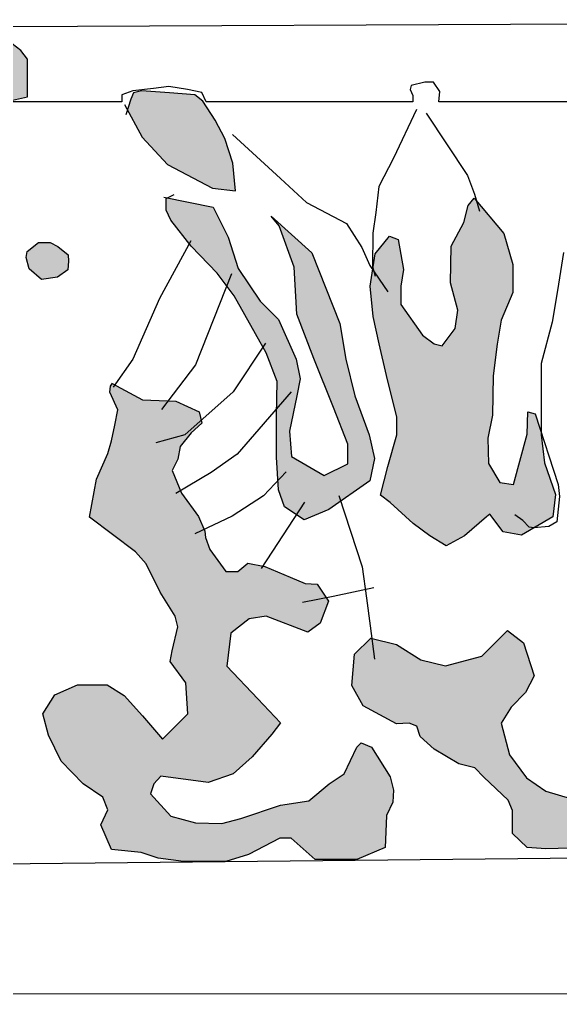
# Model space of a CAD drawing. Header units: millimetres. Extents: x 245 to 515, y 87 to 339.
# Drawn here: x 435.102 to 435.827, y 243.659 to 244.966 of the extents above; entities that cross this region are included whole.
import ezdxf

# ---------------------------------------------------------------- set-up
doc = ezdxf.new("R2010")
doc.units = ezdxf.units.MM
doc.layers.add('çziigi', color=10, linetype='Continuous')

msp = doc.modelspace()

# ---------------------------------------------------------------- hatches: boundary and pattern name
at = {"layer": 'çziigi'}
h = msp.add_hatch(color=256, dxfattribs=at)
h.dxf.hatch_style = 1
h.paths.add_polyline_path([(434.9994, 244.6925), (434.9983, 244.7), (434.9959, 244.7068), (434.9839, 244.7186), (434.9733, 244.7337), (434.9597, 244.7481), (434.9476, 244.7662), (434.9497, 244.7696), (434.9534, 244.7726), (434.963, 244.7746), (434.9747, 244.7744), (434.98, 244.7731), (434.9857, 244.7694), (434.9919, 244.7641), (434.9964, 244.7584), (434.9989, 244.75), (435.0017, 244.742), (435.007, 244.7337), (435.0194, 244.7249), (435.0394, 244.718), (435.0498, 244.7118), (435.057, 244.7056), (435.0639, 244.6964), (435.0703, 244.6871), (435.0749, 244.677), (435.0756, 244.6696), (435.0711, 244.657), (435.0613, 244.6502), (435.0536, 244.6474), (435.0413, 244.6476), (435.0257, 244.6496), (435.0158, 244.6544), (435.0062, 244.667), (435.0013, 244.6753)])
h.paths.add_polyline_path([(435.1107, 244.6467), (435.1122, 244.6546), (435.1274, 244.6668), (435.1429, 244.6668), (435.1535, 244.6616), (435.1672, 244.6504), (435.1675, 244.6416), (435.1666, 244.6303), (435.1529, 244.6203), (435.1314, 244.6173), (435.1149, 244.6315)])
h.paths.add_polyline_path([(435.2467, 244.8447), (435.2511, 244.8591), (435.2547, 244.8673), (435.2657, 244.87), (435.3031, 244.8673), (435.3369, 244.8646), (435.3479, 244.8564), (435.3643, 244.8308), (435.3771, 244.8062), (435.388, 244.7733), (435.3917, 244.7359), (435.3607, 244.7396), (435.3004, 244.7715), (435.2666, 244.808)])
h.paths.add_polyline_path([(435.0272, 244.9121), (435.0395, 244.9364), (435.0638, 244.9461), (435.0861, 244.9374), (435.1037, 244.9242), (435.1128, 244.9125), (435.1128, 244.8955), (435.1128, 244.875), (435.1128, 244.8619), (435.0923, 244.8577), (435.0519, 244.8577), (435.0427, 244.8779)])
h = msp.add_hatch(color=256, dxfattribs=at)
h.dxf.hatch_style = 1
h.paths.add_polyline_path([(435.305, 244.6966), (435.2986, 244.7103), (435.2986, 244.7258), (435.3002, 244.7266), (435.3616, 244.714), (435.3817, 244.6738), (435.3953, 244.6319), (435.4246, 244.5881), (435.4492, 244.5634), (435.473, 244.5105), (435.4784, 244.4841), (435.4739, 244.4613), (435.4638, 244.4138), (435.4666, 244.3801), (435.5104, 244.3545), (435.5424, 244.37), (435.5424, 244.3965), (435.5232, 244.4457), (435.4967, 244.5114), (435.4739, 244.5707), (435.4702, 244.6337), (435.4501, 244.6893), (435.4392, 244.7021), (435.494, 244.6529), (435.5314, 244.558), (435.5396, 244.5105), (435.5515, 244.4613), (435.5707, 244.4092), (435.578, 244.3773), (435.5716, 244.3472), (435.5168, 244.3089), (435.4839, 244.2952), (435.4574, 244.3125), (435.4492, 244.3353), (435.4465, 244.3791), (435.4465, 244.4348), (435.4474, 244.4804), (435.4328, 244.5187), (435.4182, 244.5443), (435.3899, 244.5954), (435.367, 244.6255), (435.3323, 244.662)])
h = msp.add_hatch(color=256, dxfattribs=at)
h.dxf.hatch_style = 1
h.paths.add_polyline_path([(435.5939, 244.4887), (435.5843, 244.5309), (435.5764, 244.5678), (435.572, 244.6084), (435.579, 244.6515), (435.5983, 244.6752), (435.6098, 244.6708), (435.6168, 244.6304), (435.6133, 244.6084), (435.6133, 244.5838), (435.6423, 244.5426), (435.6581, 244.5311), (435.6687, 244.5285), (435.6862, 244.5513), (435.6898, 244.5759), (435.6801, 244.6128), (435.681, 244.662), (435.6977, 244.6936), (435.7038, 244.7165), (435.7117, 244.7261), (435.7513, 244.6787), (435.7636, 244.6374), (435.7636, 244.5997), (435.7478, 244.5628), (435.7425, 244.5303), (435.7372, 244.4881), (435.7363, 244.4354), (435.7302, 244.4047), (435.7311, 244.3704), (435.746, 244.3449), (435.7645, 244.3423), (435.7829, 244.4099), (435.7838, 244.4398), (435.7935, 244.4372), (435.8014, 244.4127), (435.8014, 244.4091), (435.8058, 244.3713), (435.8207, 244.3289), (435.8172, 244.299), (435.775, 244.2744), (435.7504, 244.2788), (435.7328, 244.3025), (435.7284, 244.299), (435.6986, 244.2735), (435.6739, 244.2604), (435.652, 244.2735), (435.63, 244.2902), (435.5992, 244.3183), (435.586, 244.328), (435.5957, 244.3667), (435.608, 244.4088), (435.608, 244.4325)])
h = msp.add_hatch(color=256, dxfattribs=at)
h.dxf.hatch_style = 1
h.paths.add_polyline_path([(435.2053, 244.3498), (435.2204, 244.384), (435.2252, 244.401), (435.2299, 244.4219), (435.2337, 244.4427), (435.223, 244.4662), (435.2241, 244.4742), (435.2263, 244.4777), (435.2669, 244.456), (435.3115, 244.4541), (435.3428, 244.4399), (435.3466, 244.4248), (435.3323, 244.4115), (435.3172, 244.3935), (435.3143, 244.3764), (435.3067, 244.3613), (435.3191, 244.3309), (435.3418, 244.2997), (435.3504, 244.2798), (435.3513, 244.2712), (435.3569, 244.2556), (435.2809, 244.2175), (435.2717, 244.236), (435.2574, 244.2521), (435.1958, 244.2985)])
h.paths.add_polyline_path([(435.2906, 244.1981), (435.2809, 244.2175), (435.3569, 244.2556), (435.357, 244.2551), (435.3788, 244.2258), (435.3949, 244.2258), (435.4082, 244.2371), (435.431, 244.2324), (435.4651, 244.2182), (435.485, 244.2096), (435.5012, 244.2087), (435.5163, 244.186), (435.505, 244.1566), (435.4888, 244.1443), (435.4329, 244.1661), (435.4101, 244.1623), (435.3855, 244.1433), (435.3798, 244.0988), (435.4215, 244.0552), (435.4519, 244.0228), (435.4405, 244.0076), (435.4139, 243.9773), (435.3883, 243.9545), (435.3551, 243.9431), (435.2916, 243.9517), (435.2821, 243.9413), (435.2774, 243.928), (435.3049, 243.8977), (435.3381, 243.8891), (435.3731, 243.8882), (435.3988, 243.8948), (435.4519, 243.9128), (435.4898, 243.9185), (435.5173, 243.9413), (435.5372, 243.9545), (435.5543, 243.9905), (435.56, 243.9962), (435.5742, 243.9905), (435.5989, 243.9507), (435.6036, 243.9327), (435.6027, 243.9166), (435.5941, 243.8986), (435.5932, 243.8768), (435.5922, 243.856), (435.5543, 243.8399), (435.5268, 243.8399), (435.4983, 243.8399), (435.4661, 243.8683), (435.4509, 243.8683), (435.4092, 243.8465), (435.3788, 243.837), (435.3494, 243.837), (435.3219, 243.837), (435.2878, 243.8417), (435.265, 243.8493), (435.2252, 243.8531), (435.211, 243.8863), (435.2204, 243.9062), (435.2138, 243.9232), (435.1873, 243.9413), (435.1579, 243.9716), (435.1408, 244.0066), (435.1332, 244.0351), (435.1493, 244.0607), (435.1797, 244.0739), (435.2195, 244.0739), (435.2423, 244.0597), (435.2669, 244.0322), (435.2935, 244.001), (435.3276, 244.0351), (435.3248, 244.0768), (435.3039, 244.1052), (435.3068, 244.1194), (435.3143, 244.1516), (435.3105, 244.1659)])
h = msp.add_hatch(color=256, dxfattribs=at)
h.dxf.hatch_style = 1
h.paths.add_polyline_path([(436.1045, 244.0167), (436.102, 244.0432), (436.1063, 244.056), (436.1131, 244.0663), (436.1186, 244.0762), (436.1242, 244.0731), (436.155, 244.056), (436.1773, 244.0458), (436.1927, 244.0543), (436.1961, 244.0552), (436.2183, 244.0552), (436.2252, 244.0501), (436.2363, 244.0227), (436.2355, 244.0082), (436.2192, 243.9851), (436.1884, 243.9637), (436.1747, 243.944), (436.1636, 243.909), (436.1602, 243.8842), (436.1371, 243.8603), (436.1011, 243.856), (436.0515, 243.856), (436.0207, 243.8577), (435.9582, 243.8586), (435.9129, 243.8568), (435.8821, 243.856), (435.8077, 243.8543), (435.7829, 243.856), (435.7632, 243.8748), (435.7632, 243.9056), (435.7572, 243.9193), (435.7247, 243.95), (435.7127, 243.9629), (435.6913, 243.968), (435.6579, 243.9876), (435.6391, 244.0047), (435.6348, 244.0184), (435.6246, 244.0227), (435.6075, 244.0218), (435.563, 244.0458), (435.5476, 244.0731), (435.551, 244.115), (435.5732, 244.1364), (435.6075, 244.1279), (435.64, 244.1073), (435.6733, 244.0996), (435.7221, 244.1125), (435.7461, 244.1364), (435.7563, 244.1467), (435.7777, 244.1304), (435.7923, 244.086), (435.7803, 244.0637), (435.7615, 244.0441), (435.7478, 244.0227), (435.7589, 243.98), (435.782, 243.9492), (435.8077, 243.9312), (435.8753, 243.9116), (435.9009, 243.9056), (435.9377, 243.8979), (435.9908, 243.9124), (436.0378, 243.9295), (436.0378, 243.9466), (436.0087, 243.9825), (435.9463, 243.9996), (435.9274, 244.0124), (435.9232, 244.0244), (435.9035, 244.0304), (435.8804, 244.0287), (435.8693, 244.027), (435.8667, 244.0526), (435.8992, 244.0911), (435.9189, 244.1005), (435.9369, 244.1005), (435.9369, 244.0817), (435.9223, 244.0774), (435.924, 244.0595), (435.9369, 244.0543), (435.9608, 244.0552), (435.9933, 244.0706), (436.0087, 244.0689), (436.0275, 244.0501), (436.031, 244.0218), (436.0395, 243.9988), (436.0498, 243.9765), (436.0558, 243.9646), (436.0703, 243.9466), (436.0909, 243.944), (436.1037, 243.98)])

# ---------------------------------------------------------------- linework, layer by layer
for p, q in [((437.1629, 244.9657), (435.0826, 244.956)), ((435.1037, 244.9242), (435.0861, 244.9374)), ((435.1128, 244.9125), (435.1037, 244.9242)), ((435.1128, 244.8955), (435.1128, 244.9125)), ((435.1128, 244.875), (435.1128, 244.8955)), ((435.6273, 244.8771), (435.6259, 244.8717)), ((435.6455, 244.8818), (435.6273, 244.8771)), ((435.6571, 244.8818), (435.6455, 244.8818)), ((435.6657, 244.8691), (435.6571, 244.8818)), ((435.1128, 244.8619), (435.1128, 244.875)), ((435.254, 244.8702), (435.2393, 244.8648)), ((435.2393, 244.8648), (435.2393, 244.8552)), ((435.2547, 244.8673), (435.2511, 244.8591)), ((435.2815, 244.8734), (435.254, 244.8702)), ((435.2657, 244.87), (435.2547, 244.8673)), ((435.3031, 244.8673), (435.2657, 244.87)), ((435.302, 244.8758), (435.2815, 244.8734)), ((435.3271, 244.872), (435.302, 244.8758)), ((435.3369, 244.8646), (435.3031, 244.8673)), ((435.3463, 244.8679), (435.3271, 244.872)), ((435.3479, 244.8564), (435.3369, 244.8646)), ((435.3521, 244.8552), (435.3463, 244.8679)), ((435.6259, 244.8717), (435.6296, 244.8639)), ((435.6296, 244.8639), (435.6296, 244.8552)), ((435.6641, 244.8552), (435.6657, 244.8691)), ((435.2393, 244.8552), (435.0802, 244.8552)), ((435.0923, 244.8577), (435.1128, 244.8619)), ((435.2429, 244.8518), (435.2666, 244.808)), ((435.2511, 244.8591), (435.2447, 244.8381)), ((435.3643, 244.8308), (435.3479, 244.8564)), ((435.6296, 244.8552), (435.3521, 244.8552)), ((435.921, 244.8552), (435.6641, 244.8552)), ((435.6343, 244.8452), (435.6035, 244.7798)), ((435.6474, 244.8401), (435.7026, 244.7564)), ((435.3771, 244.8062), (435.3643, 244.8308)), ((435.3877, 244.8116), (435.4521, 244.7525)), ((435.2666, 244.808), (435.3004, 244.7715)), ((435.388, 244.7733), (435.3771, 244.8062)), ((435.3917, 244.7359), (435.388, 244.7733)), ((435.6035, 244.7798), (435.5836, 244.7417)), ((435.3004, 244.7715), (435.3607, 244.7396)), ((435.4521, 244.7525), (435.4868, 244.7206)), ((435.7026, 244.7564), (435.7123, 244.7314)), ((435.3607, 244.7396), (435.3917, 244.7359)), ((435.5836, 244.7417), (435.5796, 244.7069)), ((435.2955, 244.7276), (435.3616, 244.714)), ((435.2986, 244.7258), (435.3095, 244.7313)), ((435.2986, 244.7103), (435.2986, 244.7258)), ((435.4868, 244.7206), (435.5403, 244.6922)), ((435.7038, 244.7165), (435.7117, 244.7261)), ((435.7117, 244.7261), (435.7513, 244.6787)), ((435.7123, 244.7314), (435.7186, 244.7087)), ((435.305, 244.6966), (435.2986, 244.7103)), ((435.3616, 244.714), (435.3817, 244.6738)), ((435.5796, 244.7069), (435.5756, 244.6791)), ((435.6977, 244.6936), (435.7038, 244.7165)), ((435.3323, 244.662), (435.305, 244.6966)), ((435.4501, 244.6893), (435.4392, 244.7021)), ((435.4392, 244.7021), (435.494, 244.6529)), ((435.681, 244.662), (435.6977, 244.6936)), ((435.4702, 244.6337), (435.4501, 244.6893)), ((435.5403, 244.6922), (435.5608, 244.6603)), ((435.3319, 244.6692), (435.2896, 244.5918)), ((435.3817, 244.6738), (435.3953, 244.6319)), ((435.5756, 244.6791), (435.5751, 244.6347)), ((435.579, 244.6515), (435.5983, 244.6752)), ((435.5983, 244.6752), (435.6098, 244.6708)), ((435.6098, 244.6708), (435.6168, 244.6304)), ((435.7513, 244.6787), (435.7636, 244.6374)), ((435.1107, 244.6467), (435.1122, 244.6546)), ((435.1122, 244.6546), (435.1274, 244.6668)), ((435.1274, 244.6668), (435.1429, 244.6668)), ((435.1429, 244.6668), (435.1535, 244.6616)), ((435.1535, 244.6616), (435.1672, 244.6504)), ((435.367, 244.6255), (435.3323, 244.662)), ((435.5608, 244.6603), (435.5716, 244.6358)), ((435.6801, 244.6128), (435.681, 244.662)), ((435.1149, 244.6315), (435.1107, 244.6467)), ((435.1675, 244.6416), (435.1666, 244.6303)), ((435.1672, 244.6504), (435.1675, 244.6416)), ((435.494, 244.6529), (435.5314, 244.558)), ((435.572, 244.6084), (435.579, 244.6515)), ((435.8313, 244.6532), (435.8234, 244.6023)), ((435.1314, 244.6173), (435.1149, 244.6315)), ((435.1666, 244.6303), (435.1529, 244.6203)), ((435.3953, 244.6319), (435.4246, 244.5881)), ((435.4739, 244.5707), (435.4702, 244.6337)), ((435.5716, 244.6358), (435.5961, 244.6006)), ((435.5751, 244.6347), (435.579, 244.6216)), ((435.6168, 244.6304), (435.6133, 244.6084)), ((435.7636, 244.6374), (435.7636, 244.5997)), ((435.1529, 244.6203), (435.1314, 244.6173)), ((435.3864, 244.6249), (435.338, 244.5026)), ((435.3899, 244.5954), (435.367, 244.6255)), ((435.5764, 244.5678), (435.572, 244.6084)), ((435.6133, 244.6084), (435.6133, 244.5838)), ((435.6898, 244.5759), (435.6801, 244.6128)), ((435.8234, 244.6023), (435.8164, 244.5601)), ((435.2896, 244.5918), (435.2538, 244.5103)), ((435.4182, 244.5443), (435.3899, 244.5954)), ((435.7636, 244.5997), (435.7478, 244.5628)), ((435.4246, 244.5881), (435.4492, 244.5634)), ((435.6133, 244.5838), (435.6423, 244.5426)), ((435.6862, 244.5513), (435.6898, 244.5759)), ((435.4492, 244.5634), (435.473, 244.5105)), ((435.4967, 244.5114), (435.4739, 244.5707)), ((435.5843, 244.5309), (435.5764, 244.5678)), ((435.7478, 244.5628), (435.7425, 244.5303)), ((435.5314, 244.558), (435.5396, 244.5105)), ((435.6687, 244.5285), (435.6862, 244.5513)), ((435.8164, 244.5601), (435.8014, 244.5048)), ((435.4328, 244.5187), (435.4182, 244.5443)), ((435.6423, 244.5426), (435.6581, 244.5311)), ((435.4319, 244.532), (435.3883, 244.4666)), ((435.5939, 244.4887), (435.5843, 244.5309)), ((435.6581, 244.5311), (435.6687, 244.5285)), ((435.7425, 244.5303), (435.7372, 244.4881)), ((435.2538, 244.5103), (435.2275, 244.4728)), ((435.4474, 244.4804), (435.4328, 244.5187)), ((435.473, 244.5105), (435.4784, 244.4841)), ((435.5232, 244.4457), (435.4967, 244.5114)), ((435.5396, 244.5105), (435.5515, 244.4613)), ((435.338, 244.5026), (435.2925, 244.4429)), ((435.8014, 244.5048), (435.8014, 244.4486)), ((435.608, 244.4325), (435.5939, 244.4887)), ((435.7372, 244.4881), (435.7363, 244.4354)), ((435.223, 244.4662), (435.2241, 244.4742)), ((435.2241, 244.4742), (435.2266, 244.4781)), ((435.2261, 244.4778), (435.2669, 244.456)), ((435.4465, 244.4348), (435.4474, 244.4804)), ((435.4784, 244.4841), (435.4739, 244.4613)), ((435.2337, 244.4427), (435.223, 244.4662)), ((435.3883, 244.4666), (435.3238, 244.4088)), ((435.4661, 244.4666), (435.394, 244.3832)), ((435.4739, 244.4613), (435.4638, 244.4138)), ((435.5515, 244.4613), (435.5707, 244.4092)), ((435.2669, 244.456), (435.3115, 244.4541)), ((435.3115, 244.4541), (435.3428, 244.4399)), ((435.5424, 244.3965), (435.5232, 244.4457)), ((435.8014, 244.4486), (435.8014, 244.4091)), ((435.2299, 244.4219), (435.2337, 244.4427)), ((435.3428, 244.4399), (435.3466, 244.4248)), ((435.4465, 244.3791), (435.4465, 244.4348)), ((435.608, 244.4088), (435.608, 244.4325)), ((435.7363, 244.4354), (435.7302, 244.4047)), ((435.7829, 244.4099), (435.7838, 244.4398)), ((435.7838, 244.4398), (435.7935, 244.4372)), ((435.7935, 244.4372), (435.8243, 244.3423)), ((435.2252, 244.401), (435.2299, 244.4219)), ((435.3466, 244.4248), (435.3323, 244.4115)), ((435.3238, 244.4088), (435.2849, 244.3984)), ((435.3323, 244.4115), (435.3172, 244.3935)), ((435.4638, 244.4138), (435.4666, 244.3801)), ((435.5707, 244.4092), (435.578, 244.3773)), ((435.5957, 244.3667), (435.608, 244.4088)), ((435.7645, 244.3423), (435.7829, 244.4099)), ((435.8014, 244.4091), (435.8058, 244.3713)), ((435.2204, 244.384), (435.2252, 244.401)), ((435.3172, 244.3935), (435.3143, 244.3764)), ((435.5424, 244.37), (435.5424, 244.3965)), ((435.7302, 244.4047), (435.7311, 244.3704)), ((435.2053, 244.3498), (435.2204, 244.384)), ((435.394, 244.3832), (435.3589, 244.3586)), ((435.4666, 244.3801), (435.5104, 244.3545)), ((435.3143, 244.3764), (435.3067, 244.3613)), ((435.4492, 244.3353), (435.4465, 244.3791)), ((435.5104, 244.3545), (435.5424, 244.37)), ((435.578, 244.3773), (435.5716, 244.3472)), ((435.586, 244.328), (435.5957, 244.3667)), ((435.7311, 244.3704), (435.746, 244.3449)), ((435.8058, 244.3713), (435.8207, 244.3289)), ((435.3067, 244.3613), (435.3191, 244.3309)), ((435.3589, 244.3586), (435.3115, 244.3302)), ((435.4594, 244.3595), (435.4291, 244.3273)), ((435.1958, 244.2985), (435.2053, 244.3498)), ((435.5716, 244.3472), (435.5168, 244.3089)), ((435.746, 244.3449), (435.7645, 244.3423)), ((435.8243, 244.3423), (435.826, 244.3265)), ((435.3191, 244.3309), (435.3418, 244.2997)), ((435.4574, 244.3125), (435.4492, 244.3353)), ((435.5302, 244.3275), (435.5614, 244.2321)), ((435.5992, 244.3183), (435.586, 244.328)), ((435.8207, 244.3289), (435.8172, 244.299)), ((435.4291, 244.3273), (435.3873, 244.2998)), ((435.4841, 244.3188), (435.4262, 244.2297)), ((435.63, 244.2902), (435.5992, 244.3183)), ((435.826, 244.3265), (435.8225, 244.2922)), ((435.4839, 244.2952), (435.4574, 244.3125)), ((435.5168, 244.3089), (435.4839, 244.2952)), ((435.7328, 244.3025), (435.7284, 244.299)), ((435.7504, 244.2788), (435.7328, 244.3025)), ((435.7768, 244.294), (435.7662, 244.3019)), ((435.2574, 244.2521), (435.1958, 244.2985)), ((435.3873, 244.2998), (435.3371, 244.2762)), ((435.3418, 244.2997), (435.3504, 244.2798)), ((435.652, 244.2735), (435.63, 244.2902)), ((435.7284, 244.299), (435.6986, 244.2735)), ((435.8172, 244.299), (435.775, 244.2744)), ((435.7856, 244.2852), (435.7768, 244.294)), ((435.8225, 244.2922), (435.8119, 244.2861)), ((435.3504, 244.2798), (435.3513, 244.2712)), ((435.775, 244.2744), (435.7504, 244.2788)), ((435.7917, 244.2843), (435.7856, 244.2852)), ((435.8119, 244.2861), (435.7917, 244.2843)), ((435.3513, 244.2712), (435.357, 244.2551)), ((435.6739, 244.2604), (435.652, 244.2735)), ((435.6986, 244.2735), (435.6739, 244.2604)), ((435.2717, 244.236), (435.2574, 244.2521)), ((435.357, 244.2551), (435.3788, 244.2258)), ((435.2906, 244.1981), (435.2717, 244.236)), ((435.3949, 244.2258), (435.4082, 244.2371)), ((435.4082, 244.2371), (435.431, 244.2324)), ((435.3788, 244.2258), (435.3949, 244.2258)), ((435.431, 244.2324), (435.4651, 244.2182)), ((435.5614, 244.2321), (435.5672, 244.1902)), ((435.4651, 244.2182), (435.485, 244.2096)), ((435.3105, 244.1659), (435.2906, 244.1981)), ((435.485, 244.2096), (435.5012, 244.2087)), ((435.5012, 244.2087), (435.5163, 244.186)), ((435.577, 244.2038), (435.5224, 244.1921)), ((435.5224, 244.1921), (435.4815, 244.1843)), ((435.5163, 244.186), (435.505, 244.1566)), ((435.5672, 244.1902), (435.5721, 244.1532)), ((435.3143, 244.1516), (435.3105, 244.1659)), ((435.4101, 244.1623), (435.3855, 244.1433)), ((435.4329, 244.1661), (435.4101, 244.1623)), ((435.4888, 244.1443), (435.4329, 244.1661)), ((435.3068, 244.1194), (435.3143, 244.1516)), ((435.505, 244.1566), (435.4888, 244.1443)), ((435.5721, 244.1532), (435.5779, 244.1084)), ((435.7461, 244.1364), (435.7563, 244.1467)), ((435.7563, 244.1467), (435.7777, 244.1304)), ((435.3855, 244.1433), (435.3798, 244.0988)), ((435.551, 244.115), (435.5732, 244.1364)), ((435.5732, 244.1364), (435.6075, 244.1279)), ((435.7221, 244.1125), (435.7461, 244.1364)), ((435.3039, 244.1052), (435.3068, 244.1194)), ((435.6075, 244.1279), (435.64, 244.1073)), ((435.7777, 244.1304), (435.7923, 244.086)), ((435.3248, 244.0768), (435.3039, 244.1052)), ((435.5476, 244.0731), (435.551, 244.115)), ((435.64, 244.1073), (435.6733, 244.0996)), ((435.6733, 244.0996), (435.7221, 244.1125)), ((435.3798, 244.0988), (435.4215, 244.0552)), ((435.7923, 244.086), (435.7803, 244.0637)), ((435.1493, 244.0607), (435.1797, 244.0739)), ((435.1797, 244.0739), (435.2195, 244.0739)), ((435.2195, 244.0739), (435.2423, 244.0597)), ((435.3276, 244.0351), (435.3248, 244.0768)), ((435.563, 244.0458), (435.5476, 244.0731)), ((435.1332, 244.0351), (435.1493, 244.0607)), ((435.2423, 244.0597), (435.2669, 244.0322)), ((435.4215, 244.0552), (435.4519, 244.0228)), ((435.7803, 244.0637), (435.7615, 244.0441)), ((435.6075, 244.0218), (435.563, 244.0458)), ((435.7615, 244.0441), (435.7478, 244.0227)), ((435.1408, 244.0066), (435.1332, 244.0351)), ((435.2669, 244.0322), (435.2935, 244.001)), ((435.2935, 244.001), (435.3276, 244.0351)), ((435.4519, 244.0228), (435.4405, 244.0076)), ((435.6246, 244.0227), (435.6075, 244.0218)), ((435.6348, 244.0184), (435.6246, 244.0227)), ((435.6391, 244.0047), (435.6348, 244.0184)), ((435.7478, 244.0227), (435.7589, 243.98)), ((435.1579, 243.9716), (435.1408, 244.0066)), ((435.4405, 244.0076), (435.4139, 243.9773)), ((435.6579, 243.9876), (435.6391, 244.0047)), ((435.5372, 243.9545), (435.5543, 243.9905)), ((435.5543, 243.9905), (435.56, 243.9962)), ((435.56, 243.9962), (435.5742, 243.9905)), ((435.5742, 243.9905), (435.5989, 243.9507)), ((435.6913, 243.968), (435.6579, 243.9876)), ((435.4139, 243.9773), (435.3883, 243.9545)), ((435.7589, 243.98), (435.782, 243.9492)), ((435.1873, 243.9413), (435.1579, 243.9716)), ((435.7127, 243.9629), (435.6913, 243.968)), ((435.7247, 243.95), (435.7127, 243.9629)), ((435.2916, 243.9517), (435.2821, 243.9413)), ((435.3551, 243.9431), (435.2916, 243.9517)), ((435.3883, 243.9545), (435.3551, 243.9431)), ((435.5173, 243.9413), (435.5372, 243.9545)), ((435.5989, 243.9507), (435.6036, 243.9327)), ((435.7572, 243.9193), (435.7247, 243.95)), ((435.782, 243.9492), (435.8077, 243.9312)), ((435.2138, 243.9232), (435.1873, 243.9413)), ((435.2821, 243.9413), (435.2774, 243.928)), ((435.4898, 243.9185), (435.5173, 243.9413)), ((435.2204, 243.9062), (435.2138, 243.9232)), ((435.2774, 243.928), (435.3049, 243.8977)), ((435.6036, 243.9327), (435.6027, 243.9166)), ((435.8077, 243.9312), (435.8753, 243.9116)), ((435.3988, 243.8948), (435.4519, 243.9128)), ((435.4519, 243.9128), (435.4898, 243.9185)), ((435.6027, 243.9166), (435.5941, 243.8986)), ((435.7632, 243.9056), (435.7572, 243.9193)), ((435.211, 243.8863), (435.2204, 243.9062)), ((435.3049, 243.8977), (435.3381, 243.8891)), ((435.5941, 243.8986), (435.5932, 243.8768)), ((435.7632, 243.8748), (435.7632, 243.9056)), ((435.2252, 243.8531), (435.211, 243.8863)), ((435.3381, 243.8891), (435.3731, 243.8882)), ((435.3731, 243.8882), (435.3988, 243.8948)), ((435.5932, 243.8768), (435.5922, 243.856)), ((435.7829, 243.856), (435.7632, 243.8748)), ((435.4509, 243.8683), (435.4092, 243.8465)), ((435.4661, 243.8683), (435.4509, 243.8683)), ((435.4983, 243.8399), (435.4661, 243.8683)), ((436.4054, 243.8473), (427.6324, 243.7579)), ((435.265, 243.8493), (435.2252, 243.8531)), ((435.2878, 243.8417), (435.265, 243.8493)), ((435.4092, 243.8465), (435.3788, 243.837)), ((435.5922, 243.856), (435.5543, 243.8399)), ((435.8077, 243.8543), (435.7829, 243.856)), ((435.8821, 243.856), (435.8077, 243.8543)), ((435.3219, 243.837), (435.2878, 243.8417)), ((435.3494, 243.837), (435.3219, 243.837)), ((435.3788, 243.837), (435.3494, 243.837)), ((435.5268, 243.8399), (435.4983, 243.8399)), ((435.5543, 243.8399), (435.5268, 243.8399)), ((436.375, 243.6589), (301.7327, 243.7696))]:
    msp.add_line(p, q, dxfattribs=at)

doc.saveas('drawing.dxf')
